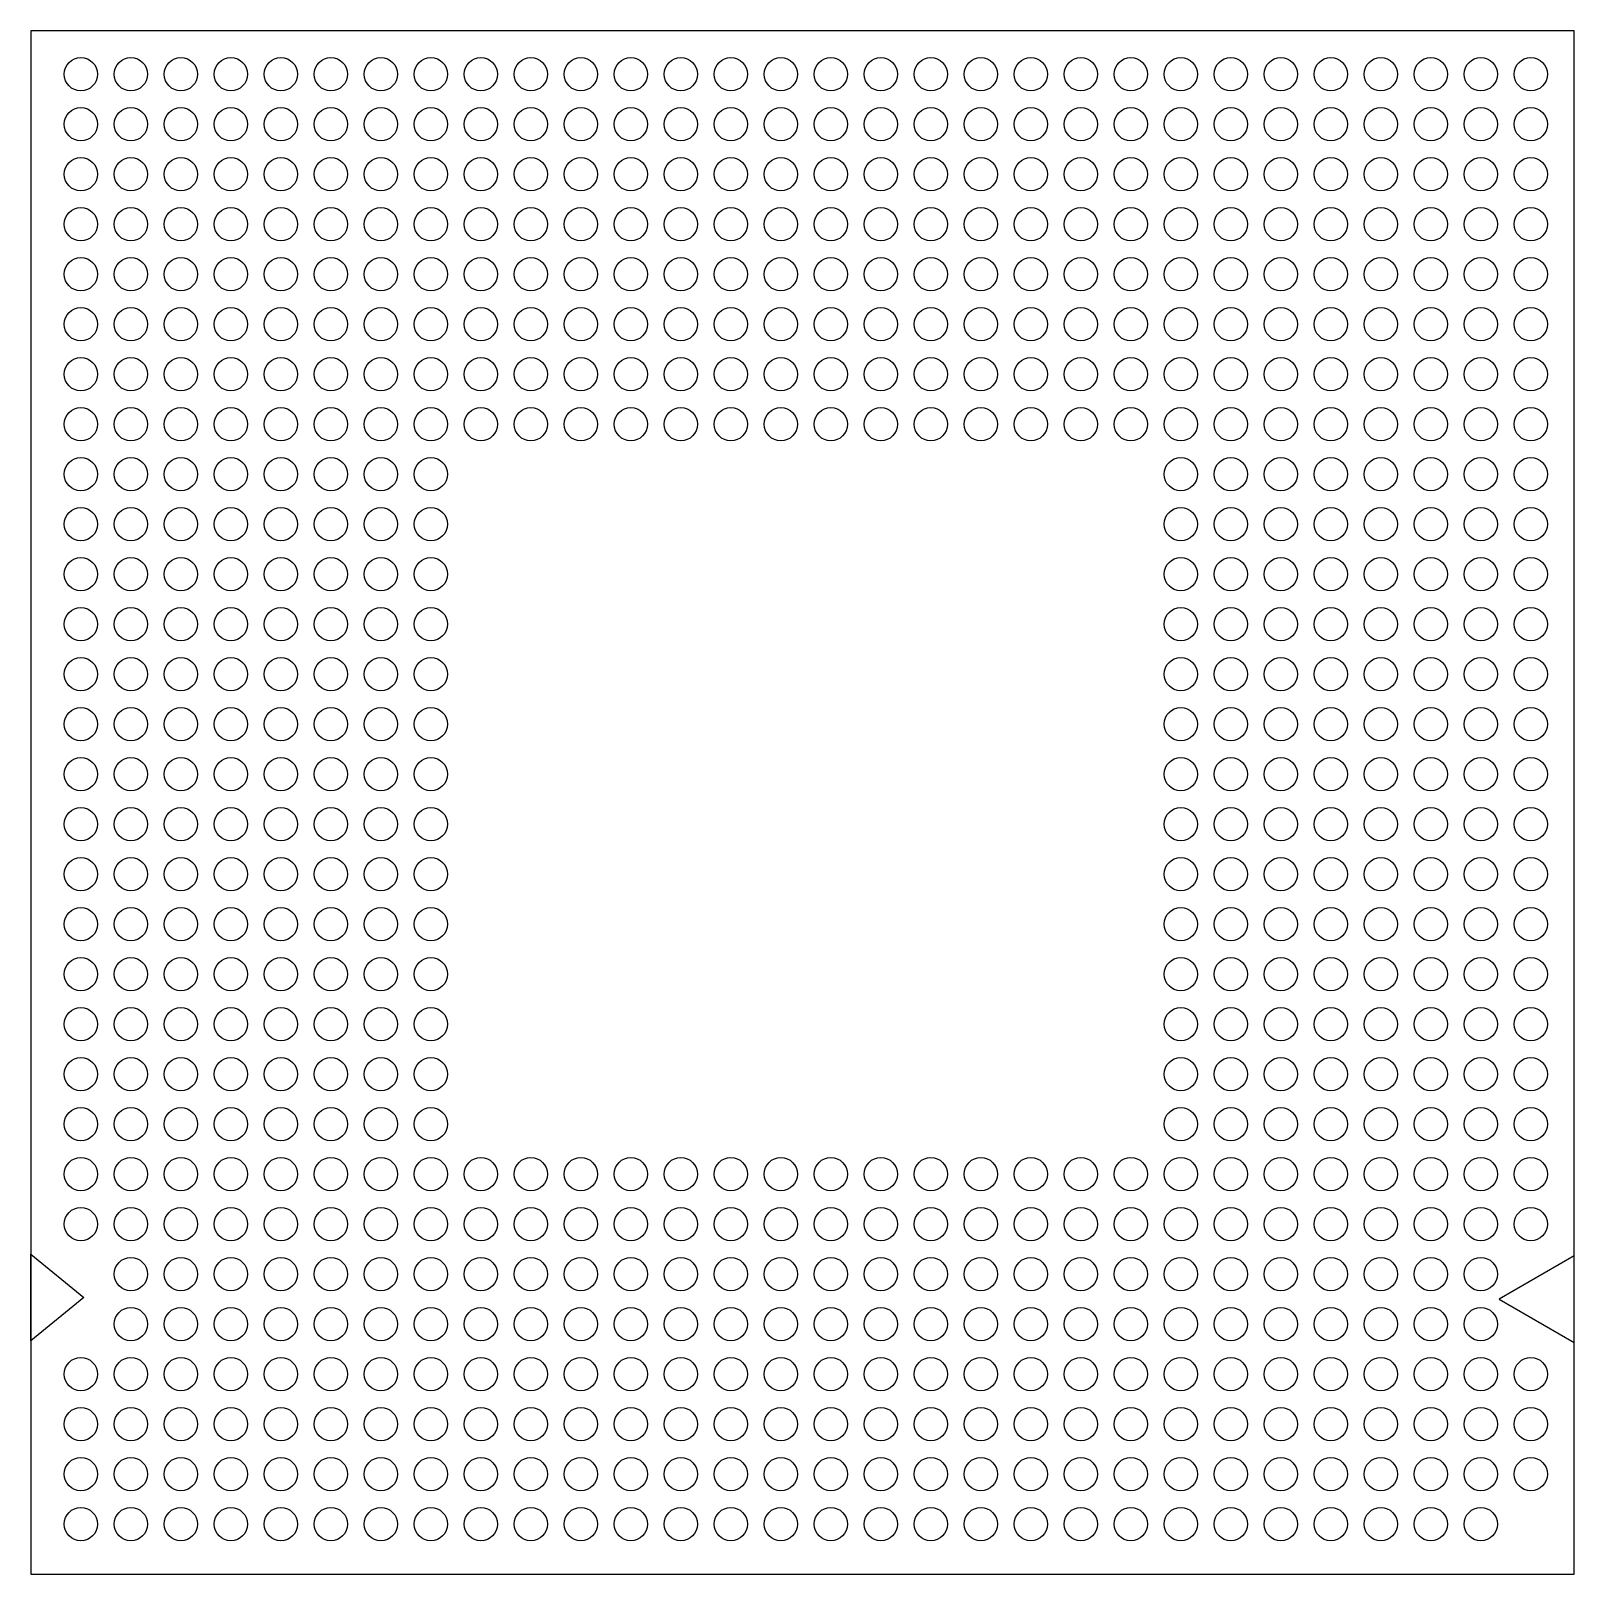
# Model space of a CAD drawing. Header units: millimetres. Extents: x 0 to 232, y 0 to 232.
import ezdxf

# ---------------------------------------------------------------- set-up
doc = ezdxf.new("R2010")
doc.units = ezdxf.units.MM

msp = doc.modelspace()

# ---------------------------------------------------------------- linework, layer by layer
for points in [[(0, 0), (231.5, 0), (231.5, 231.5), (0, 231.5)], [(7.94, 41.5), (0, 35), (0, 47.99)], [(220.25, 41.25), (231.5, 34.75), (231.5, 47.75)]]:
    msp.add_lwpolyline(points, close=True)
for centre in [(7.5, 225), (15, 225), (22.5, 225), (30, 225), (37.5, 225), (45, 225), (52.5, 225), (60, 225), (67.5, 225), (75, 225), (82.5, 225), (90, 225), (97.5, 225), (105, 225), (112.5, 225), (120, 225), (127.5, 225), (135, 225), (142.5, 225), (150, 225), (157.5, 225), (165, 225), (172.5, 225), (180, 225), (187.5, 225), (195, 225), (202.5, 225), (210, 225), (217.5, 225), (225, 225), (7.5, 217.5), (15, 217.5), (22.5, 217.5), (30, 217.5), (37.5, 217.5), (45, 217.5), (52.5, 217.5), (60, 217.5), (67.5, 217.5), (75, 217.5), (82.5, 217.5), (90, 217.5), (97.5, 217.5), (105, 217.5), (112.5, 217.5), (120, 217.5), (127.5, 217.5), (135, 217.5), (142.5, 217.5), (150, 217.5), (157.5, 217.5), (165, 217.5), (172.5, 217.5), (180, 217.5), (187.5, 217.5), (195, 217.5), (202.5, 217.5), (210, 217.5), (217.5, 217.5), (225, 217.5), (7.5, 210), (15, 210), (22.5, 210), (30, 210), (37.5, 210), (45, 210), (52.5, 210), (60, 210), (67.5, 210), (75, 210), (82.5, 210), (90, 210), (97.5, 210), (105, 210), (112.5, 210), (120, 210), (127.5, 210), (135, 210), (142.5, 210), (150, 210), (157.5, 210), (165, 210), (172.5, 210), (180, 210), (187.5, 210), (195, 210), (202.5, 210), (210, 210), (217.5, 210), (225, 210), (7.5, 202.5), (15, 202.5), (22.5, 202.5), (30, 202.5), (37.5, 202.5), (45, 202.5), (52.5, 202.5), (60, 202.5), (67.5, 202.5), (75, 202.5), (82.5, 202.5), (90, 202.5), (97.5, 202.5), (105, 202.5), (112.5, 202.5), (120, 202.5), (127.5, 202.5), (135, 202.5), (142.5, 202.5), (150, 202.5), (157.5, 202.5), (165, 202.5), (172.5, 202.5), (180, 202.5), (187.5, 202.5), (195, 202.5), (202.5, 202.5), (210, 202.5), (217.5, 202.5), (225, 202.5), (7.5, 195), (15, 195), (22.5, 195), (30, 195), (37.5, 195), (45, 195), (52.5, 195), (60, 195), (67.5, 195), (75, 195), (82.5, 195), (90, 195), (97.5, 195), (105, 195), (112.5, 195), (120, 195), (127.5, 195), (135, 195), (142.5, 195), (150, 195), (157.5, 195), (165, 195), (172.5, 195), (180, 195), (187.5, 195), (195, 195), (202.5, 195), (210, 195), (217.5, 195), (225, 195), (7.5, 187.5), (15, 187.5), (22.5, 187.5), (30, 187.5), (37.5, 187.5), (45, 187.5), (52.5, 187.5), (60, 187.5), (67.5, 187.5), (75, 187.5), (82.5, 187.5), (90, 187.5), (97.5, 187.5), (105, 187.5), (112.5, 187.5), (120, 187.5), (127.5, 187.5), (135, 187.5), (142.5, 187.5), (150, 187.5), (157.5, 187.5), (165, 187.5), (172.5, 187.5), (180, 187.5), (187.5, 187.5), (195, 187.5), (202.5, 187.5), (210, 187.5), (217.5, 187.5), (225, 187.5), (7.5, 180), (15, 180), (22.5, 180), (30, 180), (37.5, 180), (45, 180), (52.5, 180), (60, 180), (67.5, 180), (75, 180), (82.5, 180), (90, 180), (97.5, 180), (105, 180), (112.5, 180), (120, 180), (127.5, 180), (135, 180), (142.5, 180), (150, 180), (157.5, 180), (165, 180), (172.5, 180), (180, 180), (187.5, 180), (195, 180), (202.5, 180), (210, 180), (217.5, 180), (225, 180), (7.5, 172.5), (15, 172.5), (22.5, 172.5), (30, 172.5), (37.5, 172.5), (45, 172.5), (52.5, 172.5), (60, 172.5), (67.5, 172.5), (75, 172.5), (82.5, 172.5), (90, 172.5), (97.5, 172.5), (105, 172.5), (112.5, 172.5), (120, 172.5), (127.5, 172.5), (135, 172.5), (142.5, 172.5), (150, 172.5), (157.5, 172.5), (165, 172.5), (172.5, 172.5), (180, 172.5), (187.5, 172.5), (195, 172.5), (202.5, 172.5), (210, 172.5), (217.5, 172.5), (225, 172.5), (7.5, 165), (15, 165), (22.5, 165), (30, 165), (37.5, 165), (45, 165), (52.5, 165), (60, 165), (172.5, 165), (180, 165), (187.5, 165), (195, 165), (202.5, 165), (210, 165), (217.5, 165), (225, 165), (7.5, 157.5), (15, 157.5), (22.5, 157.5), (30, 157.5), (37.5, 157.5), (45, 157.5), (52.5, 157.5), (60, 157.5), (172.5, 157.5), (180, 157.5), (187.5, 157.5), (195, 157.5), (202.5, 157.5), (210, 157.5), (217.5, 157.5), (225, 157.5), (7.5, 150), (15, 150), (22.5, 150), (30, 150), (37.5, 150), (45, 150), (52.5, 150), (60, 150), (172.5, 150), (180, 150), (187.5, 150), (195, 150), (202.5, 150), (210, 150), (217.5, 150), (225, 150), (7.5, 142.5), (15, 142.5), (22.5, 142.5), (30, 142.5), (37.5, 142.5), (45, 142.5), (52.5, 142.5), (60, 142.5), (172.5, 142.5), (180, 142.5), (187.5, 142.5), (195, 142.5), (202.5, 142.5), (210, 142.5), (217.5, 142.5), (225, 142.5), (7.5, 135), (15, 135), (22.5, 135), (30, 135), (37.5, 135), (45, 135), (52.5, 135), (60, 135), (172.5, 135), (180, 135), (187.5, 135), (195, 135), (202.5, 135), (210, 135), (217.5, 135), (225, 135), (7.5, 127.5), (15, 127.5), (22.5, 127.5), (30, 127.5), (37.5, 127.5), (45, 127.5), (52.5, 127.5), (60, 127.5), (172.5, 127.5), (180, 127.5), (187.5, 127.5), (195, 127.5), (202.5, 127.5), (210, 127.5), (217.5, 127.5), (225, 127.5), (7.5, 120), (15, 120), (22.5, 120), (30, 120), (37.5, 120), (45, 120), (52.5, 120), (60, 120), (172.5, 120), (180, 120), (187.5, 120), (195, 120), (202.5, 120), (210, 120), (217.5, 120), (225, 120), (7.5, 112.5), (15, 112.5), (22.5, 112.5), (30, 112.5), (37.5, 112.5), (45, 112.5), (52.5, 112.5), (60, 112.5), (172.5, 112.5), (180, 112.5), (187.5, 112.5), (195, 112.5), (202.5, 112.5), (210, 112.5), (217.5, 112.5), (225, 112.5), (7.5, 105), (15, 105), (22.5, 105), (30, 105), (37.5, 105), (45, 105), (52.5, 105), (60, 105), (172.5, 105), (180, 105), (187.5, 105), (195, 105), (202.5, 105), (210, 105), (217.5, 105), (225, 105), (7.5, 97.5), (15, 97.5), (22.5, 97.5), (30, 97.5), (37.5, 97.5), (45, 97.5), (52.5, 97.5), (60, 97.5), (172.5, 97.5), (180, 97.5), (187.5, 97.5), (195, 97.5), (202.5, 97.5), (210, 97.5), (217.5, 97.5), (225, 97.5), (7.5, 90), (15, 90), (22.5, 90), (30, 90), (37.5, 90), (45, 90), (52.5, 90), (60, 90), (172.5, 90), (180, 90), (187.5, 90), (195, 90), (202.5, 90), (210, 90), (217.5, 90), (225, 90), (7.5, 82.5), (15, 82.5), (22.5, 82.5), (30, 82.5), (37.5, 82.5), (45, 82.5), (52.5, 82.5), (60, 82.5), (172.5, 82.5), (180, 82.5), (187.5, 82.5), (195, 82.5), (202.5, 82.5), (210, 82.5), (217.5, 82.5), (225, 82.5), (7.5, 75), (15, 75), (22.5, 75), (30, 75), (37.5, 75), (45, 75), (52.5, 75), (60, 75), (172.5, 75), (180, 75), (187.5, 75), (195, 75), (202.5, 75), (210, 75), (217.5, 75), (225, 75), (7.5, 67.5), (15, 67.5), (22.5, 67.5), (30, 67.5), (37.5, 67.5), (45, 67.5), (52.5, 67.5), (60, 67.5), (172.5, 67.5), (180, 67.5), (187.5, 67.5), (195, 67.5), (202.5, 67.5), (210, 67.5), (217.5, 67.5), (225, 67.5), (7.5, 60), (15, 60), (22.5, 60), (30, 60), (37.5, 60), (45, 60), (52.5, 60), (60, 60), (67.5, 60), (75, 60), (82.5, 60), (90, 60), (97.5, 60), (105, 60), (112.5, 60), (120, 60), (127.5, 60), (135, 60), (142.5, 60), (150, 60), (157.5, 60), (165, 60), (172.5, 60), (180, 60), (187.5, 60), (195, 60), (202.5, 60), (210, 60), (217.5, 60), (225, 60), (7.5, 52.5), (15, 52.5), (22.5, 52.5), (30, 52.5), (37.5, 52.5), (45, 52.5), (52.5, 52.5), (60, 52.5), (67.5, 52.5), (75, 52.5), (82.5, 52.5), (90, 52.5), (97.5, 52.5), (105, 52.5), (112.5, 52.5), (120, 52.5), (127.5, 52.5), (135, 52.5), (142.5, 52.5), (150, 52.5), (157.5, 52.5), (165, 52.5), (172.5, 52.5), (180, 52.5), (187.5, 52.5), (195, 52.5), (202.5, 52.5), (210, 52.5), (217.5, 52.5), (225, 52.5), (15, 45), (22.5, 45), (30, 45), (37.5, 45), (45, 45), (52.5, 45), (60, 45), (67.5, 45), (75, 45), (82.5, 45), (90, 45), (97.5, 45), (105, 45), (112.5, 45), (120, 45), (127.5, 45), (135, 45), (142.5, 45), (150, 45), (157.5, 45), (165, 45), (172.5, 45), (180, 45), (187.5, 45), (195, 45), (202.5, 45), (210, 45), (217.5, 45), (15, 37.5), (22.5, 37.5), (30, 37.5), (37.5, 37.5), (45, 37.5), (52.5, 37.5), (60, 37.5), (67.5, 37.5), (75, 37.5), (82.5, 37.5), (90, 37.5), (97.5, 37.5), (105, 37.5), (112.5, 37.5), (120, 37.5), (127.5, 37.5), (135, 37.5), (142.5, 37.5), (150, 37.5), (157.5, 37.5), (165, 37.5), (172.5, 37.5), (180, 37.5), (187.5, 37.5), (195, 37.5), (202.5, 37.5), (210, 37.5), (217.5, 37.5), (7.5, 30), (15, 30), (22.5, 30), (30, 30), (37.5, 30), (45, 30), (52.5, 30), (60, 30), (67.5, 30), (75, 30), (82.5, 30), (90, 30), (97.5, 30), (105, 30), (112.5, 30), (120, 30), (127.5, 30), (135, 30), (142.5, 30), (150, 30), (157.5, 30), (165, 30), (172.5, 30), (180, 30), (187.5, 30), (195, 30), (202.5, 30), (210, 30), (217.5, 30), (225, 30), (7.5, 22.5), (15, 22.5), (22.5, 22.5), (30, 22.5), (37.5, 22.5), (45, 22.5), (52.5, 22.5), (60, 22.5), (67.5, 22.5), (75, 22.5), (82.5, 22.5), (90, 22.5), (97.5, 22.5), (105, 22.5), (112.5, 22.5), (120, 22.5), (127.5, 22.5), (135, 22.5), (142.5, 22.5), (150, 22.5), (157.5, 22.5), (165, 22.5), (172.5, 22.5), (180, 22.5), (187.5, 22.5), (195, 22.5), (202.5, 22.5), (210, 22.5), (217.5, 22.5), (225, 22.5), (7.5, 15), (15, 15), (22.5, 15), (30, 15), (37.5, 15), (45, 15), (52.5, 15), (60, 15), (67.5, 15), (75, 15), (82.5, 15), (90, 15), (97.5, 15), (105, 15), (112.5, 15), (120, 15), (127.5, 15), (135, 15), (142.5, 15), (150, 15), (157.5, 15), (165, 15), (172.5, 15), (180, 15), (187.5, 15), (195, 15), (202.5, 15), (210, 15), (217.5, 15), (225, 15), (7.5, 7.5), (15, 7.5), (22.5, 7.5), (30, 7.5), (37.5, 7.5), (45, 7.5), (52.5, 7.5), (60, 7.5), (67.5, 7.5), (75, 7.5), (82.5, 7.5), (90, 7.5), (97.5, 7.5), (105, 7.5), (112.5, 7.5), (120, 7.5), (127.5, 7.5), (135, 7.5), (142.5, 7.5), (150, 7.5), (157.5, 7.5), (165, 7.5), (172.5, 7.5), (180, 7.5), (187.5, 7.5), (195, 7.5), (202.5, 7.5), (210, 7.5), (217.5, 7.5)]:
    msp.add_circle(centre, 2.5)

doc.saveas('drawing.dxf')
